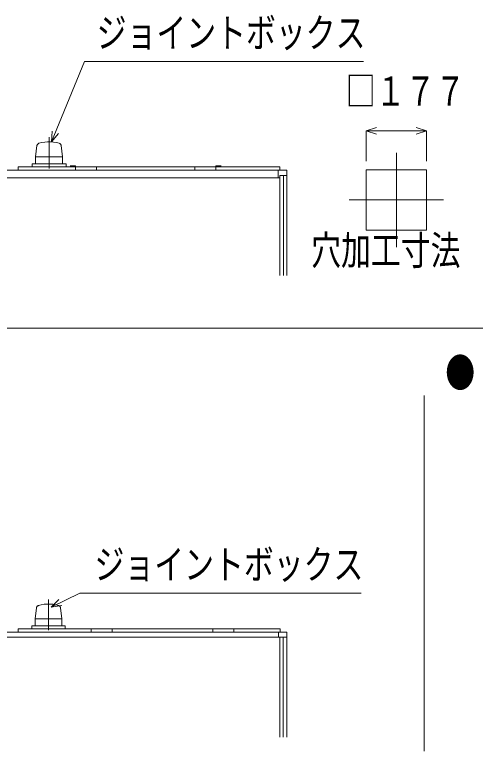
# Model space of a CAD drawing. Units: millimetres on the paper. Extents: x -305 to 305, y -152 to 152.
# Drawn here: x -198.7 to -153.2, y -70.8 to 2.1 of the extents above; entities that cross this region are included whole.
import ezdxf
from ezdxf.enums import TextEntityAlignment as Align

# ---------------------------------------------------------------- set-up
doc = ezdxf.new("R2010")
doc.units = ezdxf.units.MM
doc.linetypes.add('LONG_CHAIN', pattern=[21, 18, -1, 1, -1])
doc.layers.add('0-0_0', color=7, linetype='Continuous', lineweight=9)
doc.styles.add('ＭＳ ゴシック', font='')
doc.styles.get('ＭＳ ゴシック').set_extended_font_data('MS Gothic')

msp = doc.modelspace()

# ---------------------------------------------------------------- linework, layer by layer
at = {"layer": '0-0_0'}
for p, q in [((-195.113, -10.462), (-191.845, -2.492)), ((-191.845, -2.492), (-164.242, -2.492)), ((-195.113, -10.462), (-195.053, -9.396)), ((-163.963, -9.371), (-162.95, -9.034)), ((-163.963, -9.371), (-162.95, -9.709)), ((-163.963, -9.371), (-162.95, -9.371)), ((-163.963, -12.373), (-163.963, -9.371)), ((-162.95, -9.371), (-159.002, -9.371)), ((-157.989, -9.371), (-159.002, -9.034)), ((-157.989, -9.371), (-159.002, -9.709)), ((-157.989, -9.371), (-159.002, -9.371)), ((-157.989, -12.373), (-157.989, -9.371)), ((-195.113, -10.462), (-194.426, -9.645)), ((-196.548, -10.836), (-196.686, -11.965)), ((-194.143, -10.836), (-194.004, -11.965)), ((-196.686, -11.964), (-196.686, -12.639)), ((-196.686, -11.964), (-194.004, -11.964)), ((-194.004, -11.964), (-194.004, -12.639)), ((-198.4, -12.943), (-198.4, -13.281)), ((-198.4, -12.943), (-172.495, -12.943)), ((-197.033, -12.639), (-193.658, -12.639)), ((-197.033, -12.639), (-197.033, -12.943)), ((-193.658, -12.639), (-193.658, -12.943)), ((-193.27, -12.842), (-192.729, -12.842)), ((-192.729, -13.281), (-192.729, -12.842)), ((-190.637, -12.943), (-190.637, -13.281)), ((-180.931, -12.943), (-180.931, -13.281)), ((-178.839, -12.842), (-178.299, -12.842)), ((-178.839, -12.842), (-178.839, -13.281)), ((-172.495, -12.943), (-172.495, -13.281)), ((-226.33, -13.281), (-171.82, -13.281)), ((-172.663, -13.281), (-172.663, -14.023)), ((-172.495, -13.787), (-171.82, -13.787)), ((-172.495, -13.787), (-172.495, -23.698)), ((-172.157, -13.787), (-172.157, -23.698)), ((-171.82, -13.281), (-171.82, -23.698)), ((-163.963, -13.23), (-163.963, -19.203)), ((-163.963, -13.23), (-157.989, -13.23)), ((-157.989, -13.23), (-157.989, -19.203)), ((-225.655, -14.023), (-172.495, -14.023)), ((-163.963, -19.203), (-157.989, -19.203)), ((-245.214, -28.919), (18.786, -28.919)), ((-158.214, -35.591), (-158.214, -70.84)), ((-195.126, -56.548), (-192.293, -55.166)), ((-195.126, -56.548), (-192.293, -55.166)), ((-192.293, -55.166), (-164.455, -55.166)), ((-195.126, -56.548), (-194.365, -55.801)), ((-195.126, -56.548), (-194.069, -56.408)), ((-194.219, -56.623), (-194.082, -57.735)), ((-196.724, -57.735), (-196.724, -58.399)), ((-194.082, -57.735), (-194.082, -58.399)), ((-226.33, -59.03), (-171.822, -59.03)), ((-198.412, -58.698), (-198.412, -59.03)), ((-198.412, -58.698), (-172.487, -58.698)), ((-197.065, -58.399), (-197.065, -58.698)), ((-197.065, -58.399), (-193.741, -58.399)), ((-193.741, -58.399), (-193.741, -58.698)), ((-191.165, -59.031), (-191.165, -58.698)), ((-189.105, -58.698), (-189.105, -59.03)), ((-179.133, -58.698), (-179.133, -59.03)), ((-177.074, -58.698), (-177.074, -59.031)), ((-172.653, -59.03), (-172.653, -59.529)), ((-172.486, -58.698), (-172.486, -59.03)), ((-171.826, -59.03), (-171.826, -69.448)), ((-171.822, -59.03), (-171.822, -59.529)), ((-204.447, -59.529), (-171.822, -59.529)), ((-172.501, -59.536), (-172.501, -69.448)), ((-172.164, -59.536), (-172.164, -69.448))]:
    msp.add_line(p, q, dxfattribs=at)
at = {"layer": '0-0_0', "linetype": 'LONG_CHAIN'}
for p, q in [((-195.345, -9.992), (-195.345, -13.104)), ((-160.976, -11.543), (-160.976, -20.892)), ((-165.651, -16.217), (-156.302, -16.217)), ((-195.403, -55.793), (-195.403, -58.856))]:
    msp.add_line(p, q, dxfattribs=at)
at = {"layer": '0-0_0'}
for points in [[(-196.547, -10.836), (-196.537, -10.791), (-196.521, -10.75), (-196.499, -10.712), (-196.47, -10.678), (-196.436, -10.649), (-196.398, -10.626), (-196.356, -10.609)], [(-196.356, -10.609), (-196.071, -10.537), (-195.782, -10.489), (-195.49, -10.465), (-195.199, -10.465), (-194.907, -10.489), (-194.619, -10.537), (-194.334, -10.609)], [(-194.334, -10.609), (-194.292, -10.626), (-194.253, -10.649), (-194.219, -10.678), (-194.191, -10.712), (-194.168, -10.75), (-194.152, -10.791), (-194.143, -10.836)], [(-196.587, -56.623), (-196.724, -57.735), (-194.082, -57.735)], [(-196.587, -56.623), (-196.578, -56.579), (-196.562, -56.539), (-196.54, -56.501), (-196.512, -56.468), (-196.478, -56.44), (-196.441, -56.417), (-196.399, -56.401)], [(-196.399, -56.401), (-196.118, -56.33), (-195.834, -56.282), (-195.547, -56.259), (-195.259, -56.259), (-194.972, -56.282), (-194.687, -56.33), (-194.406, -56.401), (-194.365, -56.417), (-194.327, -56.44), (-194.294, -56.468), (-194.266, -56.501), (-194.244, -56.538), (-194.228, -56.579), (-194.219, -56.623)]]:
    msp.add_lwpolyline(points, dxfattribs=at)
msp.add_lwpolyline([(-157.988, -19.203), (-163.962, -19.203), (-163.962, -13.23), (-157.988, -13.23)], close=True, dxfattribs=at)

# ---------------------------------------------------------------- texts
at = {"layer": '0-0_0', "style": 'ＭＳ ゴシック', "width": 0.75}
for s, p in [('ジョイントボックス', (-190.633, -1.965)), ('□１７７', (-165.982, -7.745)), ('穴加工寸法', (-169.409, -23.524)), ('●', (-156.137, -35.651)), ('ジョイントボックス', (-190.845, -54.638))]:
    msp.add_text(s, height=2.889, dxfattribs=at).set_placement(p, align=Align.BOTTOM_LEFT)

doc.saveas('drawing.dxf')
